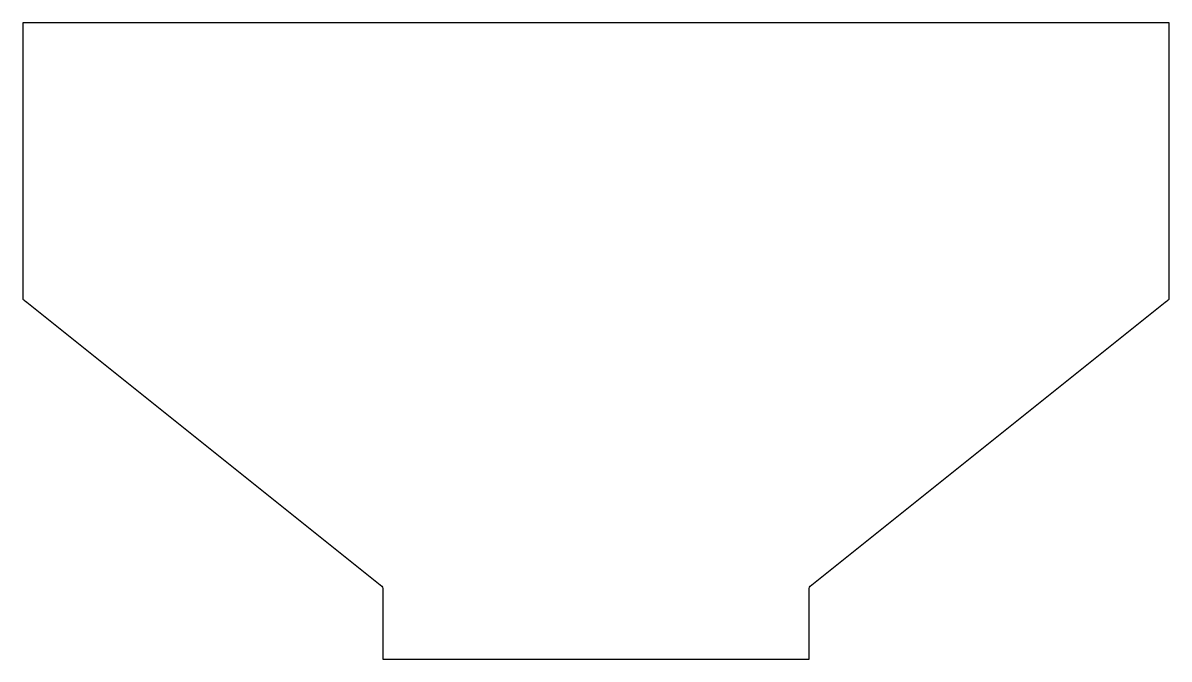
# Model space of a CAD drawing. Header units: millimetres. Extents: x -796 to 796, y -1036 to -152.
import ezdxf

# ---------------------------------------------------------------- set-up
doc = ezdxf.new("R2010")
doc.units = ezdxf.units.MM
doc.layers.add('OuterContour', color=3, linetype='Continuous')

msp = doc.modelspace()

# ---------------------------------------------------------------- linework, layer by layer
at = {"layer": 'OuterContour', "linetype": 'Continuous'}
msp.add_lwpolyline([(796, -535.8), (796, -152.1), (-796, -152.1), (-796, -535.8)], dxfattribs=at)
msp.add_lwpolyline([(-790.7, -540.2), (-297.5, -934.8, -0.227838), (-296, -937.9), (-296, -1036), (296, -1036), (296, -937.9, -0.227838), (297.5, -934.8), (790.7, -540.2)], format="xyb", dxfattribs=at)
for points in [[(-796, -535.8), (-794.6, -537.1), (-793.1, -538.3), (-790.7, -540.2)], [(790.7, -540.2), (793.1, -538.3), (794.4, -537.2), (796, -535.8)]]:
    msp.add_open_spline(points, degree=3, dxfattribs=at)

doc.saveas('drawing.dxf')
